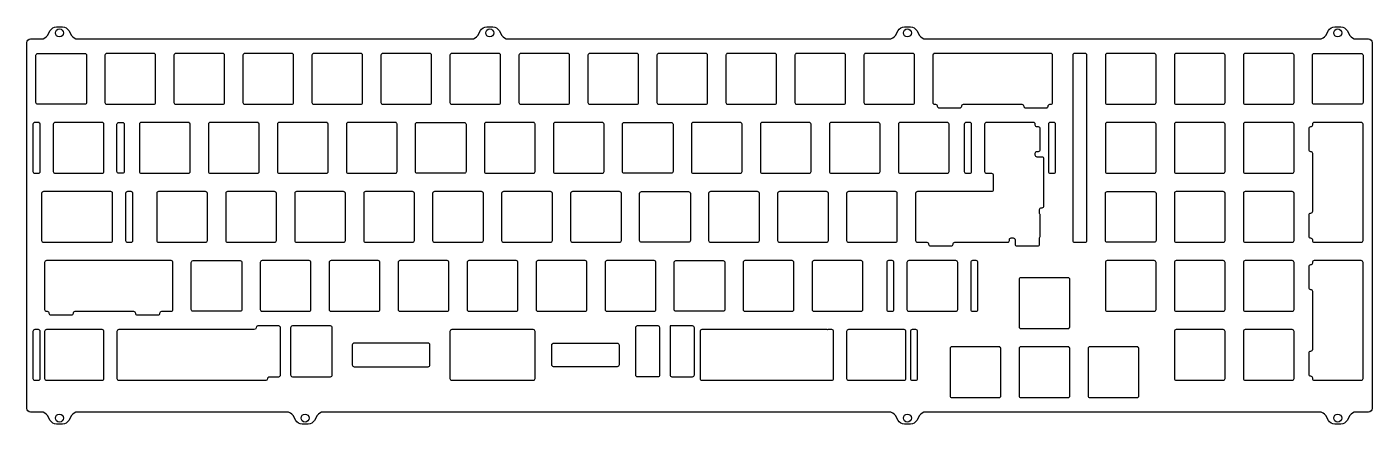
# Model space of a CAD drawing. Header units: millimetres. Extents: x 6 to 378, y -108 to 1.
import ezdxf

# ---------------------------------------------------------------- set-up
doc = ezdxf.new("R2010")
doc.units = ezdxf.units.MM
doc.layers.get('0').update_dxf_attribs({"linetype": 'CONTINUOUS'})

msp = doc.modelspace()

# ---------------------------------------------------------------- linework, layer by layer
for points in [[(6.49, -2.92, -0.414214), (7.49, -1.92), (10.42, -1.92, 0.267949), (12.15, -0.92), (12.92, 0.41, -0.267949), (14.65, 1.41), (16.34, 1.41, -0.267949), (18.07, 0.41), (18.84, -0.92, 0.267949), (20.57, -1.92), (129.24, -1.92, 0.267949), (130.97, -0.92), (131.74, 0.41, -0.267949), (133.47, 1.41), (135.16, 1.41, -0.267949), (136.89, 0.41), (137.66, -0.92, 0.267949), (139.39, -1.92), (244.55, -1.92, 0.267949), (246.28, -0.92), (247.05, 0.41, -0.267949), (248.78, 1.41), (250.47, 1.41, -0.267949), (252.2, 0.41), (252.97, -0.92, 0.267949), (254.7, -1.92), (363.37, -1.92, 0.267949), (365.1, -0.92), (365.87, 0.41, -0.267949), (367.6, 1.41), (369.29, 1.41, -0.267949), (371.02, 0.41), (371.79, -0.92, 0.267949), (373.52, -1.92), (376.92, -1.92, -0.414214), (377.92, -2.92), (377.92, -103.89, -0.414214), (376.92, -104.89), (373.52, -104.89, 0.267949), (371.79, -105.89), (371.02, -107.22, -0.267949), (369.29, -108.22), (367.6, -108.22, -0.267949), (365.87, -107.22), (365.1, -105.89, 0.267949), (363.37, -104.89), (254.7, -104.89, 0.267949), (252.97, -105.89), (252.2, -107.22, -0.267949), (250.47, -108.22), (248.78, -108.22, -0.267949), (247.05, -107.22), (246.28, -105.89, 0.267949), (244.55, -104.89), (88.39, -104.89, 0.267949), (86.66, -105.89), (85.89, -107.22, -0.267949), (84.16, -108.22), (82.47, -108.22, -0.267949), (80.74, -107.22), (79.97, -105.89, 0.267949), (78.24, -104.89), (20.57, -104.89, 0.267949), (18.84, -105.89), (18.07, -107.22, -0.267949), (16.34, -108.22), (14.65, -108.22, -0.267949), (12.92, -107.22), (12.15, -105.89, 0.267949), (10.42, -104.89), (7.49, -104.89, -0.414214), (6.49, -103.89)], [(8.99, -6.43, -0.414214), (9.49, -5.93), (22.49, -5.93, -0.414214), (22.99, -6.43), (22.99, -19.43, -0.414214), (22.49, -19.93), (9.49, -19.93, -0.414214), (8.99, -19.43)], [(28.04, -6.43), (28.04, -19.43, 0.414214), (28.54, -19.93), (41.54, -19.93, 0.414214), (42.04, -19.43), (42.04, -6.43, 0.414214), (41.54, -5.93), (28.54, -5.93, 0.414214)], [(47.09, -6.43), (47.09, -19.43, 0.414214), (47.59, -19.93), (60.59, -19.93, 0.414214), (61.09, -19.43), (61.09, -6.43, 0.414214), (60.59, -5.93), (47.59, -5.93, 0.414214)], [(66.14, -6.43), (66.14, -19.43, 0.414214), (66.64, -19.93), (79.64, -19.93, 0.414214), (80.14, -19.43), (80.14, -6.43, 0.414214), (79.64, -5.93), (66.64, -5.93, 0.414214)], [(85.19, -6.43), (85.19, -19.43, 0.414214), (85.69, -19.93), (98.69, -19.93, 0.414214), (99.19, -19.43), (99.19, -6.43, 0.414214), (98.69, -5.93), (85.69, -5.93, 0.414214)], [(104.24, -6.43), (104.24, -19.43, 0.414214), (104.74, -19.93), (117.74, -19.93, 0.414214), (118.24, -19.43), (118.24, -6.43, 0.414214), (117.74, -5.93), (104.74, -5.93, 0.414214)], [(123.29, -6.43), (123.29, -19.43, 0.414214), (123.79, -19.93), (136.79, -19.93, 0.414214), (137.29, -19.43), (137.29, -6.43, 0.414214), (136.79, -5.93), (123.79, -5.93, 0.414214)], [(142.34, -6.43), (142.34, -19.43, 0.414214), (142.84, -19.93), (155.84, -19.93, 0.414214), (156.34, -19.43), (156.34, -6.43, 0.414214), (155.84, -5.93), (142.84, -5.93, 0.414214)], [(161.39, -6.43), (161.39, -19.43, 0.414214), (161.89, -19.93), (174.89, -19.93, 0.414214), (175.39, -19.43), (175.39, -6.43, 0.414214), (174.89, -5.93), (161.89, -5.93, 0.414214)], [(180.44, -6.43), (180.44, -19.43, 0.414214), (180.94, -19.93), (193.94, -19.93, 0.414214), (194.44, -19.43), (194.44, -6.43, 0.414214), (193.94, -5.93), (180.94, -5.93, 0.414214)], [(212.99, -5.93), (199.99, -5.93, 0.414214), (199.49, -6.43), (199.49, -19.43, 0.414214), (199.99, -19.93), (212.99, -19.93, 0.414214), (213.49, -19.43), (213.49, -6.43, 0.414214)], [(218.54, -6.43), (218.54, -19.43, 0.414214), (219.04, -19.93), (232.04, -19.93, 0.414214), (232.54, -19.43), (232.54, -6.43, 0.414214), (232.04, -5.93), (219.04, -5.93, 0.414214)], [(237.59, -6.43), (237.59, -19.43, 0.414214), (238.09, -19.93), (251.09, -19.93, 0.414214), (251.59, -19.43), (251.59, -6.43, 0.414214), (251.09, -5.93), (238.09, -5.93, 0.414214)], [(257.36, -19.93, -0.414214), (257.86, -20.43, 0.414214), (258.36, -20.93), (264.11, -20.93, 0.414214), (264.61, -20.43, -0.414214), (265.11, -19.93), (281.23, -19.93, -0.414214), (281.73, -20.43, 0.414214), (282.23, -20.93), (287.98, -20.93, 0.414214), (288.48, -20.43, -0.414214), (288.98, -19.93), (289.19, -19.93, 0.414214), (289.69, -19.43), (289.69, -6.43, 0.414214), (289.19, -5.93), (257.14, -5.93, 0.414214), (256.64, -6.43), (256.64, -19.43, 0.414214), (257.14, -19.93)], [(295.27, -6.43), (295.27, -57.53, 0.414214), (295.77, -58.03), (298.67, -58.03, 0.414214), (299.17, -57.53), (299.17, -6.43, 0.414214), (298.67, -5.93), (295.77, -5.93, 0.414214)], [(304.27, -6.43), (304.27, -19.43, 0.414214), (304.77, -19.93), (317.77, -19.93, 0.414214), (318.27, -19.43), (318.27, -6.43, 0.414214), (317.77, -5.93), (304.77, -5.93, 0.414214)], [(323.32, -6.43), (323.32, -19.43, 0.414214), (323.82, -19.93), (336.82, -19.93, 0.414214), (337.32, -19.43), (337.32, -6.43, 0.414214), (336.82, -5.93), (323.82, -5.93, 0.414214)], [(342.37, -6.43), (342.37, -19.43, 0.414214), (342.87, -19.93), (355.87, -19.93, 0.414214), (356.37, -19.43), (356.37, -6.43, 0.414214), (355.87, -5.93), (342.87, -5.93, 0.414214)], [(361.92, -19.93, -0.414214), (361.42, -19.43), (361.42, -6.43, -0.414214), (361.92, -5.93), (374.92, -5.93, -0.414214), (375.42, -6.43), (375.42, -19.43, -0.414214), (374.92, -19.93)], [(8.16, -25.48), (8.16, -38.48, 0.414214), (8.66, -38.98), (9.66, -38.98, 0.414214), (10.16, -38.48), (10.16, -25.48, 0.414214), (9.66, -24.98), (8.66, -24.98, 0.414214)], [(13.76, -25.48), (13.76, -38.48, 0.414214), (14.26, -38.98), (27.26, -38.98, 0.414214), (27.76, -38.48), (27.76, -25.48, 0.414214), (27.26, -24.98), (14.26, -24.98, 0.414214)], [(31.86, -38.98, -0.414214), (31.36, -38.48), (31.36, -25.48, -0.414214), (31.86, -24.98), (32.86, -24.98, -0.414214), (33.36, -25.48), (33.36, -38.48, -0.414214), (32.86, -38.98)], [(37.57, -25.48), (37.57, -38.48, 0.414214), (38.07, -38.98), (51.07, -38.98, 0.414214), (51.57, -38.48), (51.57, -25.48, 0.414214), (51.07, -24.98), (38.07, -24.98, 0.414214)], [(56.62, -25.48), (56.62, -38.48, 0.414214), (57.12, -38.98), (70.12, -38.98, 0.414214), (70.62, -38.48), (70.62, -25.48, 0.414214), (70.12, -24.98), (57.12, -24.98, 0.414214)], [(75.67, -25.48), (75.67, -38.48, 0.414214), (76.17, -38.98), (89.17, -38.98, 0.414214), (89.67, -38.48), (89.67, -25.48, 0.414214), (89.17, -24.98), (76.17, -24.98, 0.414214)], [(94.72, -25.48), (94.72, -38.48, 0.414214), (95.22, -38.98), (108.22, -38.98, 0.414214), (108.72, -38.48), (108.72, -25.48, 0.414214), (108.22, -24.98), (95.22, -24.98, 0.414214)], [(114.27, -38.98, -0.414214), (113.77, -38.48), (113.77, -25.48, -0.414214), (114.27, -24.98), (127.27, -24.98, -0.414214), (127.77, -25.48), (127.77, -38.48, -0.414214), (127.27, -38.98)], [(146.32, -24.98), (133.32, -24.98, 0.414214), (132.82, -25.48), (132.82, -38.48, 0.414214), (133.32, -38.98), (146.32, -38.98, 0.414214), (146.82, -38.48), (146.82, -25.48, 0.414214)], [(151.87, -25.48), (151.87, -38.48, 0.414214), (152.37, -38.98), (165.37, -38.98, 0.414214), (165.87, -38.48), (165.87, -25.48, 0.414214), (165.37, -24.98), (152.37, -24.98, 0.414214)], [(171.42, -38.98, -0.414214), (170.92, -38.48), (170.92, -25.48, -0.414214), (171.42, -24.98), (184.42, -24.98, -0.414214), (184.92, -25.48), (184.92, -38.48, -0.414214), (184.42, -38.98)], [(189.97, -25.48), (189.97, -38.48, 0.414214), (190.47, -38.98), (203.47, -38.98, 0.414214), (203.97, -38.48), (203.97, -25.48, 0.414214), (203.47, -24.98), (190.47, -24.98, 0.414214)], [(209.02, -25.48), (209.02, -38.48, 0.414214), (209.52, -38.98), (222.52, -38.98, 0.414214), (223.02, -38.48), (223.02, -25.48, 0.414214), (222.52, -24.98), (209.52, -24.98, 0.414214)], [(228.07, -25.48), (228.07, -38.48, 0.414214), (228.57, -38.98), (241.57, -38.98, 0.414214), (242.07, -38.48), (242.07, -25.48, 0.414214), (241.57, -24.98), (228.57, -24.98, 0.414214)], [(247.12, -25.48), (247.12, -38.48, 0.414214), (247.62, -38.98), (260.62, -38.98, 0.414214), (261.12, -38.48), (261.12, -25.48, 0.414214), (260.62, -24.98), (247.62, -24.98, 0.414214)], [(254.97, -58.03, -0.414214), (255.47, -58.53, 0.414214), (255.97, -59.03), (261.72, -59.03, 0.414214), (262.22, -58.53, -0.414214), (262.72, -58.03), (277.29, -58.03, 0.414214), (277.79, -57.53), (277.79, -57.32, -0.414214), (278.29, -56.82), (278.85, -56.82, -0.414214), (279.35, -57.32), (279.35, -58.53, 0.414214), (279.85, -59.03), (285.6, -59.03, 0.414214), (286.1, -58.53), (286.1, -56.93, -0.167347), (286.21, -56.62, 0.167347), (286.31, -56.32), (286.31, -50.57, 0.167347), (286.21, -50.26, -0.167347), (286.1, -49.95), (286.1, -49, -0.414214), (286.6, -48.5), (286.81, -48.5, 0.414214), (287.31, -48), (287.31, -35, 0.414214), (286.81, -34.5), (285.43, -34.5, -0.414214), (284.93, -34), (284.93, -33.44, -0.414214), (285.43, -32.94), (285.81, -32.94, 0.414214), (286.31, -32.44), (286.31, -26.69, 0.414214), (285.81, -26.19), (285.43, -26.19, -0.414214), (284.93, -25.69), (284.93, -25.48, 0.414214), (284.43, -24.98), (271.43, -24.98, 0.414214), (270.93, -25.48), (270.93, -38.48, 0.414214), (271.43, -38.98), (272.81, -38.98, -0.414214), (273.31, -39.48), (273.31, -43.53, -0.414214), (272.81, -44.03), (252.38, -44.03, 0.414214), (251.88, -44.53), (251.88, -57.53, 0.414214), (252.38, -58.03)], [(265.33, -25.48), (265.33, -38.48, 0.414214), (265.83, -38.98), (266.83, -38.98, 0.414214), (267.33, -38.48), (267.33, -25.48, 0.414214), (266.83, -24.98), (265.83, -24.98, 0.414214)], [(290.03, -24.98), (289.03, -24.98, 0.414214), (288.53, -25.48), (288.53, -38.48, 0.414214), (289.03, -38.98), (290.03, -38.98, 0.414214), (290.53, -38.48), (290.53, -25.48, 0.414214)], [(304.27, -25.48), (304.27, -38.48, 0.414214), (304.77, -38.98), (317.77, -38.98, 0.414214), (318.27, -38.48), (318.27, -25.48, 0.414214), (317.77, -24.98), (304.77, -24.98, 0.414214)], [(323.32, -25.48), (323.32, -38.48, 0.414214), (323.82, -38.98), (336.82, -38.98, 0.414214), (337.32, -38.48), (337.32, -25.48, 0.414214), (336.82, -24.98), (323.82, -24.98, 0.414214)], [(342.37, -25.48), (342.37, -38.48, 0.414214), (342.87, -38.98), (355.87, -38.98, 0.414214), (356.37, -38.48), (356.37, -25.48, 0.414214), (355.87, -24.98), (342.87, -24.98, 0.414214)], [(361.42, -25.69, -0.414214), (360.92, -26.19, 0.414214), (360.42, -26.69), (360.42, -32.44, 0.414214), (360.92, -32.94, -0.414214), (361.42, -33.44), (361.42, -49.57, -0.414214), (360.92, -50.07, 0.414214), (360.42, -50.57), (360.42, -56.32, 0.414214), (360.92, -56.82, -0.414214), (361.42, -57.32), (361.42, -57.53, 0.414214), (361.92, -58.03), (374.92, -58.03, 0.414214), (375.42, -57.53), (375.42, -25.48, 0.414214), (374.92, -24.98), (361.92, -24.98, 0.414214), (361.42, -25.48)], [(10.54, -44.53), (10.54, -57.53, 0.414214), (11.04, -58.03), (29.64, -58.03, 0.414214), (30.14, -57.53), (30.14, -44.53, 0.414214), (29.64, -44.03), (11.04, -44.03, 0.414214)], [(35.24, -44.03), (34.24, -44.03, 0.414214), (33.74, -44.53), (33.74, -57.53, 0.414214), (34.24, -58.03), (35.24, -58.03, 0.414214), (35.74, -57.53), (35.74, -44.53, 0.414214)], [(42.33, -44.53), (42.33, -57.53, 0.414214), (42.83, -58.03), (55.83, -58.03, 0.414214), (56.33, -57.53), (56.33, -44.53, 0.414214), (55.83, -44.03), (42.83, -44.03, 0.414214)], [(61.38, -44.53), (61.38, -57.53, 0.414214), (61.88, -58.03), (74.88, -58.03, 0.414214), (75.38, -57.53), (75.38, -44.53, 0.414214), (74.88, -44.03), (61.88, -44.03, 0.414214)], [(80.43, -44.53), (80.43, -57.53, 0.414214), (80.93, -58.03), (93.93, -58.03, 0.414214), (94.43, -57.53), (94.43, -44.53, 0.414214), (93.93, -44.03), (80.93, -44.03, 0.414214)], [(112.98, -44.03), (99.98, -44.03, 0.414214), (99.48, -44.53), (99.48, -57.53, 0.414214), (99.98, -58.03), (112.98, -58.03, 0.414214), (113.48, -57.53), (113.48, -44.53, 0.414214)], [(118.53, -44.53), (118.53, -57.53, 0.414214), (119.03, -58.03), (132.03, -58.03, 0.414214), (132.53, -57.53), (132.53, -44.53, 0.414214), (132.03, -44.03), (119.03, -44.03, 0.414214)], [(151.08, -44.03), (138.08, -44.03, 0.414214), (137.58, -44.53), (137.58, -57.53, 0.414214), (138.08, -58.03), (151.08, -58.03, 0.414214), (151.58, -57.53), (151.58, -44.53, 0.414214)], [(156.63, -44.53), (156.63, -57.53, 0.414214), (157.13, -58.03), (170.13, -58.03, 0.414214), (170.63, -57.53), (170.63, -44.53, 0.414214), (170.13, -44.03), (157.13, -44.03, 0.414214)], [(176.18, -58.03, -0.414214), (175.68, -57.53), (175.68, -44.53, -0.414214), (176.18, -44.03), (189.18, -44.03, -0.414214), (189.68, -44.53), (189.68, -57.53, -0.414214), (189.18, -58.03)], [(194.73, -44.53), (194.73, -57.53, 0.414214), (195.23, -58.03), (208.23, -58.03, 0.414214), (208.73, -57.53), (208.73, -44.53, 0.414214), (208.23, -44.03), (195.23, -44.03, 0.414214)], [(213.78, -44.53), (213.78, -57.53, 0.414214), (214.28, -58.03), (227.28, -58.03, 0.414214), (227.78, -57.53), (227.78, -44.53, 0.414214), (227.28, -44.03), (214.28, -44.03, 0.414214)], [(232.83, -44.53), (232.83, -57.53, 0.414214), (233.33, -58.03), (246.33, -58.03, 0.414214), (246.83, -57.53), (246.83, -44.53, 0.414214), (246.33, -44.03), (233.33, -44.03, 0.414214)], [(304.77, -58.03, -0.414214), (304.27, -57.53), (304.27, -44.53, -0.414214), (304.77, -44.03), (317.77, -44.03, -0.414214), (318.27, -44.53), (318.27, -57.53, -0.414214), (317.77, -58.03)], [(323.32, -44.53), (323.32, -57.53, 0.414214), (323.82, -58.03), (336.82, -58.03, 0.414214), (337.32, -57.53), (337.32, -44.53, 0.414214), (336.82, -44.03), (323.82, -44.03, 0.414214)], [(342.37, -44.53), (342.37, -57.53, 0.414214), (342.87, -58.03), (355.87, -58.03, 0.414214), (356.37, -57.53), (356.37, -44.53, 0.414214), (355.87, -44.03), (342.87, -44.03, 0.414214)], [(43.21, -77.58, -0.414214), (43.71, -77.08), (46.31, -77.08, 0.414214), (46.81, -76.58), (46.81, -63.58, 0.414214), (46.31, -63.08), (11.88, -63.08, 0.414214), (11.38, -63.58), (11.38, -76.58, 0.414214), (11.88, -77.08), (12.09, -77.08, -0.414214), (12.59, -77.58, 0.414214), (13.09, -78.08), (18.84, -78.08, 0.414214), (19.34, -77.58, -0.414214), (19.84, -77.08), (35.96, -77.08, -0.414214), (36.46, -77.58, 0.414214), (36.96, -78.08), (42.71, -78.08, 0.414214)], [(52.36, -77.08, -0.414214), (51.86, -76.58), (51.86, -63.58, -0.414214), (52.36, -63.08), (65.36, -63.08, -0.414214), (65.86, -63.58), (65.86, -76.58, -0.414214), (65.36, -77.08)], [(71.41, -77.08), (84.41, -77.08, 0.414214), (84.91, -76.58), (84.91, -63.58, 0.414214), (84.41, -63.08), (71.41, -63.08, 0.414214), (70.91, -63.58), (70.91, -76.58, 0.414214)], [(89.96, -63.58), (89.96, -76.58, 0.414214), (90.46, -77.08), (103.46, -77.08, 0.414214), (103.96, -76.58), (103.96, -63.58, 0.414214), (103.46, -63.08), (90.46, -63.08, 0.414214)], [(109.01, -63.58), (109.01, -76.58, 0.414214), (109.51, -77.08), (122.51, -77.08, 0.414214), (123.01, -76.58), (123.01, -63.58, 0.414214), (122.51, -63.08), (109.51, -63.08, 0.414214)], [(128.06, -63.58), (128.06, -76.58, 0.414214), (128.56, -77.08), (141.56, -77.08, 0.414214), (142.06, -76.58), (142.06, -63.58, 0.414214), (141.56, -63.08), (128.56, -63.08, 0.414214)], [(147.11, -63.58), (147.11, -76.58, 0.414214), (147.61, -77.08), (160.61, -77.08, 0.414214), (161.11, -76.58), (161.11, -63.58, 0.414214), (160.61, -63.08), (147.61, -63.08, 0.414214)], [(166.16, -63.58), (166.16, -76.58, 0.414214), (166.66, -77.08), (179.66, -77.08, 0.414214), (180.16, -76.58), (180.16, -63.58, 0.414214), (179.66, -63.08), (166.66, -63.08, 0.414214)], [(185.71, -77.08, -0.414214), (185.21, -76.58), (185.21, -63.58, -0.414214), (185.71, -63.08), (198.71, -63.08, -0.414214), (199.21, -63.58), (199.21, -76.58, -0.414214), (198.71, -77.08)], [(217.76, -63.08), (204.76, -63.08, 0.414214), (204.26, -63.58), (204.26, -76.58, 0.414214), (204.76, -77.08), (217.76, -77.08, 0.414214), (218.26, -76.58), (218.26, -63.58, 0.414214)], [(236.81, -63.08), (223.81, -63.08, 0.414214), (223.31, -63.58), (223.31, -76.58, 0.414214), (223.81, -77.08), (236.81, -77.08, 0.414214), (237.31, -76.58), (237.31, -63.58, 0.414214)], [(243.9, -63.58), (243.9, -76.58, 0.414214), (244.4, -77.08), (245.4, -77.08, 0.414214), (245.9, -76.58), (245.9, -63.58, 0.414214), (245.4, -63.08), (244.4, -63.08, 0.414214)], [(249.5, -63.58), (249.5, -76.58, 0.414214), (250, -77.08), (263, -77.08, 0.414214), (263.5, -76.58), (263.5, -63.58, 0.414214), (263, -63.08), (250, -63.08, 0.414214)], [(267.1, -63.58), (267.1, -76.58, 0.414214), (267.6, -77.08), (268.6, -77.08, 0.414214), (269.1, -76.58), (269.1, -63.58, 0.414214), (268.6, -63.08), (267.6, -63.08, 0.414214)], [(304.27, -63.58), (304.27, -76.58, 0.414214), (304.77, -77.08), (317.77, -77.08, 0.414214), (318.27, -76.58), (318.27, -63.58, 0.414214), (317.77, -63.08), (304.77, -63.08, 0.414214)], [(323.32, -63.58), (323.32, -76.58, 0.414214), (323.82, -77.08), (336.82, -77.08, 0.414214), (337.32, -76.58), (337.32, -63.58, 0.414214), (336.82, -63.08), (323.82, -63.08, 0.414214)], [(342.37, -63.58), (342.37, -76.58, 0.414214), (342.87, -77.08), (355.87, -77.08, 0.414214), (356.37, -76.58), (356.37, -63.58, 0.414214), (355.87, -63.08), (342.87, -63.08, 0.414214)], [(361.42, -87.67, -0.414214), (360.92, -88.17, 0.414214), (360.42, -88.67), (360.42, -94.42, 0.414214), (360.92, -94.92, -0.414214), (361.42, -95.42), (361.42, -95.63, 0.414214), (361.92, -96.13), (374.92, -96.13, 0.414214), (375.42, -95.63), (375.42, -63.58, 0.414214), (374.92, -63.08), (361.92, -63.08, 0.414214), (361.42, -63.58), (361.42, -63.79, -0.414214), (360.92, -64.29, 0.414214), (360.42, -64.79), (360.42, -70.54, 0.414214), (360.92, -71.04, -0.414214), (361.42, -71.54)], [(280.46, -68.34), (280.46, -81.34, 0.414214), (280.96, -81.84), (293.96, -81.84, 0.414214), (294.46, -81.34), (294.46, -68.34, 0.414214), (293.96, -67.84), (280.96, -67.84, 0.414214)], [(73.01, -95.63, -0.414214), (73.51, -95.13), (76.02, -95.13, 0.414214), (76.52, -94.63), (76.52, -83.63), (76.52, -83.63), (76.52, -81.63, 0.414214), (76.02, -81.13), (76.02, -81.13), (76.02, -81.13), (70.27, -81.13), (70.27, -81.13, 0.410849), (69.77, -81.63, -0.413866), (69.27, -82.13), (31.86, -82.13, 0.414214), (31.36, -82.63), (31.36, -95.63, 0.414214), (31.86, -96.13), (72.54, -96.13, 0.393961)], [(84.06, -81.13), (79.79, -81.13, 0.414214), (79.29, -81.63), (79.29, -94.63, 0.414214), (79.79, -95.13), (84.06, -95.13), (90.31, -95.13, 0.414214), (90.81, -94.63), (90.81, -81.63, 0.414214), (90.31, -81.13)], [(181.29, -94.62), (181.29, -81.62, 0.414016), (180.79, -81.12), (175.04, -81.12, 0.414411), (174.54, -81.62), (174.54, -94.62, 0.414214), (175.04, -95.12), (180.79, -95.12, 0.414214)], [(184.07, -81.13), (184.07, -94.63, 0.414214), (184.57, -95.13), (190.31, -95.13, 0.414214), (190.81, -94.63), (190.81, -81.63, 0.414214), (190.31, -81.13)], [(8.16, -82.63), (8.16, -95.63, 0.414214), (8.66, -96.13), (9.66, -96.13, 0.414214), (10.16, -95.63), (10.16, -82.63, 0.414214), (9.66, -82.13), (8.66, -82.13, 0.414214)], [(11.38, -82.63), (11.38, -95.63, 0.414214), (11.88, -96.13), (27.26, -96.13, 0.414214), (27.76, -95.63), (27.76, -82.63, 0.414214), (27.26, -82.13), (11.88, -82.13, 0.414214)], [(123.79, -96.13), (146.32, -96.13, 0.414214), (146.82, -95.63), (146.82, -82.63, 0.414214), (146.32, -82.13), (123.79, -82.13, 0.414214), (123.29, -82.63), (123.29, -95.63, 0.414214)], [(228.73, -82.13), (227.73, -82.13, 0.117224), (227.51, -82.18, 0.117224), (227.28, -82.13), (192.85, -82.13, 0.414214), (192.35, -82.63), (192.35, -95.63, 0.414214), (192.85, -96.13), (227.28, -96.13, 0.117224), (227.51, -96.08, 0.117224), (227.73, -96.13), (228.73, -96.13, 0.414214), (229.23, -95.63), (229.23, -82.63, 0.414214)], [(232.83, -82.63), (232.83, -95.63, 0.414214), (233.33, -96.13), (248.71, -96.13, 0.414214), (249.21, -95.63), (249.21, -82.63, 0.414214), (248.71, -82.13), (233.33, -82.13, 0.414214)], [(250.43, -82.63), (250.43, -95.63, 0.414214), (250.93, -96.13), (251.93, -96.13, 0.414214), (252.43, -95.63), (252.43, -82.63, 0.414214), (251.93, -82.13), (250.93, -82.13, 0.414214)], [(336.82, -82.13), (323.82, -82.13, 0.414214), (323.32, -82.63), (323.32, -95.63, 0.414214), (323.82, -96.13), (336.82, -96.13, 0.414214), (337.32, -95.63), (337.32, -82.63, 0.414214)], [(342.37, -82.63), (342.37, -95.63, 0.414214), (342.87, -96.13), (355.87, -96.13, 0.414214), (356.37, -95.63), (356.37, -82.63, 0.414214), (355.87, -82.13), (342.87, -82.13, 0.414214)], [(96.33, -86.38), (96.33, -91.88, 0.414214), (96.83, -92.38), (117.27, -92.38, 0.414214), (117.77, -91.88), (117.77, -86.38, 0.414214), (117.27, -85.88), (96.83, -85.88, 0.414214)], [(151.94, -92.38, -0.414214), (151.44, -91.88), (151.44, -86.38, -0.414214), (151.94, -85.88), (169.49, -85.88, -0.414214), (169.99, -86.38), (169.99, -91.88, -0.414214), (169.49, -92.38)], [(261.41, -87.39), (261.41, -100.39, 0.414214), (261.91, -100.89), (274.91, -100.89, 0.414214), (275.41, -100.39), (275.41, -87.39, 0.414214), (274.91, -86.89), (261.91, -86.89, 0.414214)], [(280.46, -87.39), (280.46, -100.39, 0.414214), (280.96, -100.89), (293.96, -100.89, 0.414214), (294.46, -100.39), (294.46, -87.39, 0.414214), (293.96, -86.89), (280.96, -86.89, 0.414214)], [(299.51, -87.39), (299.51, -100.39, 0.414214), (300.01, -100.89), (313.01, -100.89, 0.414214), (313.51, -100.39), (313.51, -87.39, 0.414214), (313.01, -86.89), (300.01, -86.89, 0.414214)]]:
    msp.add_lwpolyline(points, format="xyb", close=True)
for centre in [(15.49, -0.26), (134.31, -0.26), (249.62, -0.26), (368.44, -0.26), (15.49, -106.55), (83.31, -106.55), (249.62, -106.55), (368.44, -106.55)]:
    msp.add_circle(centre, 1.1)

doc.saveas('drawing.dxf')
